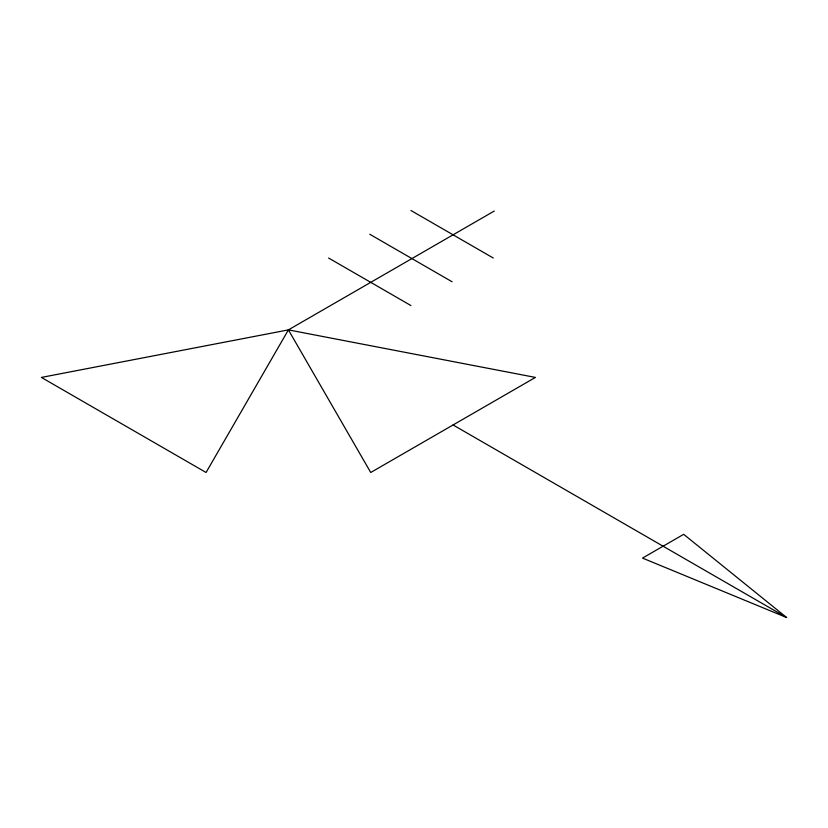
<?xml version="1.0" encoding="UTF-8"?>
<svg xmlns="http://www.w3.org/2000/svg" width="828" height="828" viewBox="0 0 828 828"><rect width="100%" height="100%" fill="white"/><g stroke="black" fill="none" stroke-linecap="round" stroke-linejoin="round"><path stroke-width="1.24" d="M288.403 329.886L370.737 472.488L535.416 377.423L288.403 329.886L206.068 472.488L41.4 377.423L288.403 329.886L494.244 211.047M786.6 617.512L642.518 558.093L683.68 534.329L786.6 617.512L453.071 424.961M410.936 210.488L493.271 258.025M369.774 234.252L452.109 281.789M328.602 258.025L410.936 305.553"/></g></svg>
